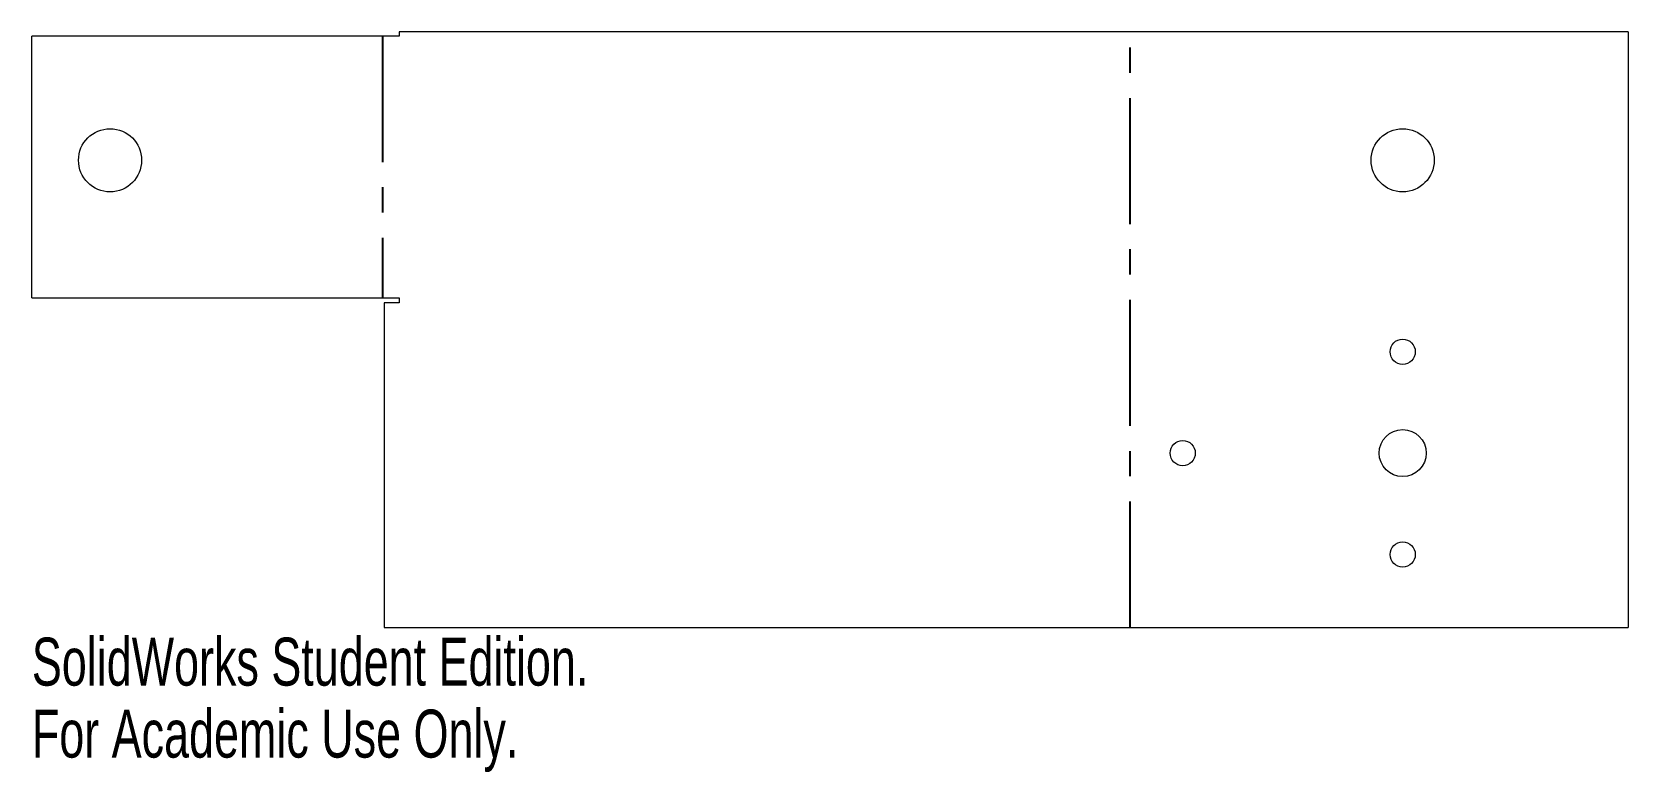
# Model space of a CAD drawing. Header units: millimetres. Extents: x -73 to 88, y -45 to 30.
import ezdxf

# ---------------------------------------------------------------- set-up
doc = ezdxf.new("R2010")
doc.units = ezdxf.units.MM
doc.linetypes.add('CENTERX2', pattern=[20.32, 12.7, -2.54, 2.54, -2.54])
doc.styles.add('SLDTEXTSTYLE0', font='TXT', dxfattribs={"width": 0.7})

msp = doc.modelspace()

# ---------------------------------------------------------------- linework, layer by layer
at = {"color": 7, "linetype": 'Continuous', "lineweight": 15}
for p, q in [((-73.02, 3.22), (-73.02, 29.59)), ((-36, 29.59), (-73.02, 29.59)), ((-36, 30), (-36, 29.59)), ((87.86, 30), (-36, 30)), ((87.86, 30), (87.86, -30)), ((-73.02, 3.22), (-36, 3.22)), ((-36, 3.22), (-36, 2.72)), ((-37.5, 2.72), (-37.5, -30)), ((-36, 2.72), (-37.5, 2.72)), ((-37.5, -30), (87.86, -30))]:
    msp.add_line(p, q, dxfattribs=at)
at = {"color": 7, "linetype": 'CENTERX2'}
for p, q in [((-37.68, 29.59), (-37.68, 3.22)), ((37.68, -30), (37.68, 30))]:
    msp.add_line(p, q, dxfattribs=at)
at = {"color": 7, "linetype": 'Continuous', "lineweight": 15}
for centre, radius in [((-65.14, 17.07), 3.18), ((65.14, 17.07), 3.18), ((65.14, -2.22), 1.27), ((42.97, -12.43), 1.27), ((65.14, -12.43), 2.37), ((65.14, -22.64), 1.27)]:
    msp.add_circle(centre, radius, dxfattribs=at)

# ---------------------------------------------------------------- texts
at = {"color": 7, "linetype": 'Continuous', "char_height": 4.8336, "attachment_point": 1, "style": 'SLDTEXTSTYLE0'}
for s, insert in [('SolidWorks Student Edition.', (-73.02, -31.02)), ('For Academic Use Only.', (-73.02, -38.27))]:
    msp.add_mtext(s, dxfattribs=dict(at, insert=insert))

doc.saveas('drawing.dxf')
